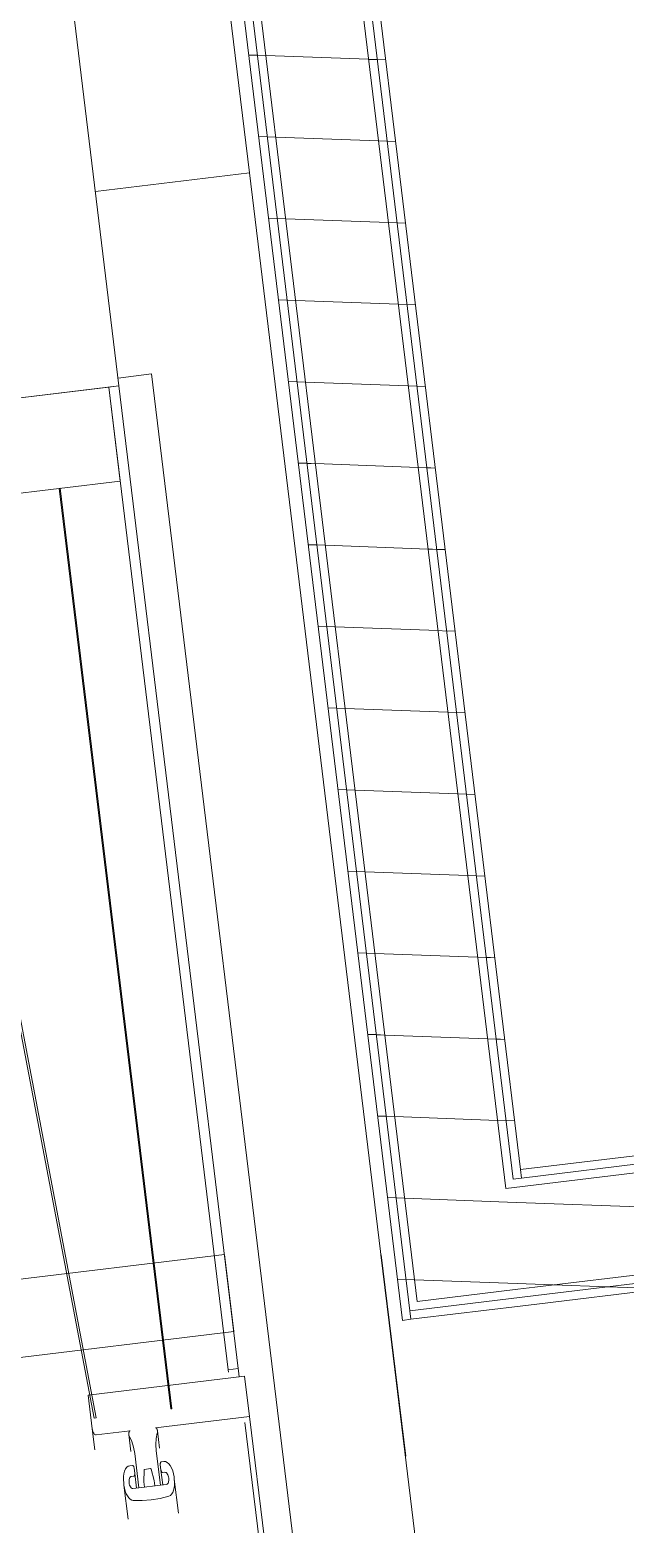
# Model space of a CAD drawing. Header units: metres. Extents: x 400403 to 400526, y 4543947 to 4544120.
# Drawn here: x 400462.644 to 400463.524, y 4544061.062 to 4544063.27 of the extents above; entities that cross this region are included whole.
import ezdxf

# ---------------------------------------------------------------- set-up
doc = ezdxf.new("R2010")
doc.units = ezdxf.units.M
doc.linetypes.add('Dash', pattern=[0.6, 0.3, -0.3])
doc.layers.add('A_AREA', color=4, linetype='Dash', lineweight=60, true_color=0x00ffff)
doc.layers.add('A_RC', color=7, linetype='Continuous', lineweight=15, true_color=0x007f00)
for name, color, linetype, lineweight in [('A_ELEVATION_2', 7, 'Continuous', 18), ('A_HATCH', 7, 'Continuous', 18), ('A_WALL', 7, 'Continuous', 15), ('G-PLANOTM', 7, 'Continuous', 13)]:
    doc.layers.add(name, color=color, linetype=linetype, lineweight=lineweight)
pattern_1 = [(45, (0, 0), (-0.08485281374238571, 0.08485281374238571), [])]

# ---------------------------------------------------------------- blocks, each defined once
blk = doc.blocks.new('D1010-30_Escalator - H_6120-V17-PERON KAT _1_10 _-3_21_ KOTU TUĞLA DUVAR PLANI - 1_2')
at = {"layer": 'G-PLANOTM'}
for p, q in [((0.5600000000001283, -3.55507547116006), (0.5099999999999357, -3.55507547116006)), ((0.5600000000001283, -8.565075471160068), (0.5600000000001283, -3.555075471160061))]:
    blk.add_line(p, q, dxfattribs=at)
blk = doc.blocks.new('M09-PRT-S24-ZZ-M3-ARC-01_rvt-1-PERON KAT _1_10 _-3_21_ KOTU TUĞLA DUVAR PLANI - 1_2')
at = {"layer": 'A_HATCH', "lineweight": 5, "true_color": 0x787878}
h = blk.add_hatch(dxfattribs=at)
h.set_pattern_fill('FP_3', color=8, style=0, pattern_type=2)
h.set_pattern_definition(pattern_1)
h.paths.add_polyline_path([(66.7723764228609, 27.5543825738544), (67.77453033947604, 28.93374259494311), (67.65317738032364, 29.02190981847293), (66.65102387370334, 27.64255036169923), (66.70021154309265, 27.60681342803442)], flags=0)
h.paths.add_polyline_path([(68.42108997869467, 29.82366429539404), (69.65544683244521, 31.52262736642715), (69.5340938732928, 31.61079458995696), (68.29973701954225, 29.91183151892385)], flags=0)
h.paths.add_polyline_path([(70.30200647166384, 32.41254906687809), (71.22776011861548, 33.68675210975513), (71.10640756945791, 33.77491989759995), (70.18065351251144, 32.50071629040792)], flags=0)
h = blk.add_hatch(dxfattribs=at)
h.set_pattern_fill('FP_3', color=8, style=0, pattern_type=2)
h.set_pattern_definition(pattern_1)
h.paths.add_polyline_path([(66.68420919933013, 27.43302961470069), (66.7723764228609, 27.5543825738544), (64.7902851440178, 28.99445618232246), (64.70211735617394, 28.87310363316621), (66.58655312521093, 27.50398090566634)], flags=0)
at = {"layer": 'A_WALL', "true_color": 0x787878}
h = blk.add_hatch(dxfattribs=at)
h.set_pattern_fill('FP_3', color=8, style=0, pattern_type=2)
h.set_pattern_definition(pattern_1)
h.paths.add_polyline_path([(66.69432191175991, 27.42568229904696), (67.78464308607208, 28.92639532631562), (67.77453033947604, 28.93374259494311), (66.68420919933013, 27.43302961470068)], flags=0)
h.paths.add_polyline_path([(68.43120272529069, 29.81631702676656), (69.66555957904121, 31.51528009779966), (69.65544683244521, 31.52262736642715), (68.42108997869467, 29.82366429539404)], flags=0)
h.paths.add_polyline_path([(70.31211921825988, 32.40520179825062), (71.24522009967284, 33.68951754069754), (71.23510738724305, 33.69686485635128), (70.30200647166384, 32.41254906687809)], flags=0)
h = blk.add_hatch(dxfattribs=at)
h.set_pattern_fill('FP_3', color=8, style=0, pattern_type=2)
h.set_pattern_definition(pattern_1)
h.paths.add_polyline_path([(66.69708735556215, 27.40822223679709), (67.7947558326681, 28.91904805768814), (67.78464308607208, 28.92639532631562), (66.68697464313236, 27.4155695524508)], flags=0)
h.paths.add_polyline_path([(68.44131547188674, 29.80896975813906), (69.67567232563727, 31.50793282917219), (69.66555957904121, 31.51528009779966), (68.43120272529069, 29.81631702676656)], flags=0)
h.paths.add_polyline_path([(70.3222319648559, 32.39785452962314), (71.26268008073019, 33.69228297163994), (71.25256736830039, 33.69963028729368), (70.31211921825988, 32.40520179825062)], flags=0)
h = blk.add_hatch(dxfattribs=at)
h.set_pattern_fill('FP_3', color=8, style=0, pattern_type=2)
h.set_pattern_definition(pattern_1)
h.paths.add_polyline_path([(66.65560569852867, 27.67012317054524), (67.6430646337276, 29.0292570871004), (67.63295188713157, 29.03660435572789), (66.64549298609889, 27.67747048619899)], flags=0)
h.paths.add_polyline_path([(68.28962427294623, 29.91917878755135), (69.52398112669677, 31.61814185858445), (69.51386838010075, 31.62548912721193), (68.2795115263502, 29.92652605617883)], flags=0)
h.paths.add_polyline_path([(70.1705407659154, 32.5080635590354), (71.00078036486978, 33.65080150750383), (70.99066765244, 33.65814882315757), (70.16042801931937, 32.51541082766288)], flags=0)
h = blk.add_hatch(dxfattribs=at)
h.set_pattern_fill('FP_3', color=8, style=0, pattern_type=2)
h.set_pattern_definition(pattern_1)
h.paths.add_polyline_path([(66.65837114233089, 27.65266310829536), (67.65317738032364, 29.02190981847293), (67.6430646337276, 29.0292570871004), (66.64825842990112, 27.6600104239491)], flags=0)
h.paths.add_polyline_path([(68.29973701954225, 29.91183151892385), (69.5340938732928, 31.61079458995696), (69.52398112669677, 31.61814185858445), (68.28962427294623, 29.91917878755135)], flags=0)
h.paths.add_polyline_path([(70.18065351251144, 32.50071629040792), (71.01824034592715, 33.65356693844625), (71.00812763349735, 33.66091425409999), (70.1705407659154, 32.5080635590354)], flags=0)
h = blk.add_hatch(dxfattribs=at)
h.set_pattern_fill('FP_3', color=8, style=0, pattern_type=2)
h.set_pattern_definition(pattern_1)
h.paths.add_polyline_path([(66.65102387370334, 27.64255036169923), (66.6583711423309, 27.65266310829536), (64.91898500882772, 28.91640110690828), (64.91163769317406, 28.90628839447859), (65.97132480982086, 28.13638063785529)], flags=0)
h = blk.add_hatch(dxfattribs=at)
h.set_pattern_fill('FP_3', color=8, style=0, pattern_type=2)
h.set_pattern_definition(pattern_1)
h.paths.add_polyline_path([(66.64825842990112, 27.66001042394911), (66.65560569852869, 27.67012317054525), (64.93644503691105, 28.91916650368431), (64.9290977212574, 28.90905379125462), (65.99259108002968, 28.13638063785529)], flags=0)
h = blk.add_hatch(dxfattribs=at)
h.set_pattern_fill('FP_3', color=8, style=0, pattern_type=2)
h.set_pattern_definition(pattern_1)
h.paths.add_polyline_path([(66.68697464313236, 27.41556955245082), (66.69432191175991, 27.42568229904696), (64.69200464374426, 28.88045094881989), (64.6846573280906, 28.87033823639019), (66.56528685500214, 27.50398090566634)], flags=0)
h = blk.add_hatch(dxfattribs=at)
h.set_pattern_fill('FP_3', color=8, style=0, pattern_type=2)
h.set_pattern_definition(pattern_1)
h.paths.add_polyline_path([(66.68974008693459, 27.39810949020094), (66.69708735556215, 27.40822223679709), (64.67454461566092, 28.87768555204384), (64.66719730000726, 28.86757283961416), (66.54402058479333, 27.50398090566634)], flags=0)
at = {"layer": 'A_AREA', "lineweight": 25}
blk.add_line((66.59708275769208, 27.44070762087696), (69.01097577411595, 25.68691168638982), dxfattribs=at)
at = {"layer": 'A_ELEVATION_2', "color": 8, "lineweight": 5, "true_color": 0x808080}
for p, q in [((67.63295188713151, 29.03660435572787), (66.64549298609883, 27.67747048619897)), ((66.64549298609883, 27.67747048619897), (64.94655774934068, 28.91181918803063)), ((66.80729638497556, 27.5599134357392), (67.79475583266805, 28.91904805768812)), ((64.66719730000722, 28.86757283961413), (66.68974008693453, 27.39810949020092)), ((66.79994911634799, 27.54980068914305), (66.80729638497556, 27.5599134357392)), ((66.70443462418966, 27.4183349833932), (66.79260184772043, 27.53968794254692)), ((66.79260184772043, 27.53968794254692), (66.79994911634799, 27.54980068914305)), ((66.68974008693453, 27.39810949020092), (66.6970873555621, 27.40822223679706)), ((66.6970873555621, 27.40822223679706), (66.70443462418966, 27.4183349833932))]:
    blk.add_line(p, q, dxfattribs=at)
at = {"layer": 'A_ELEVATION_2', "color": 8, "lineweight": 13, "true_color": 0x808080}
for p, q in [((67.64306463372755, 29.02925708710039), (66.65560569852862, 27.67012317054523)), ((67.65317738032358, 29.0219098184729), (66.66571841095842, 27.6627758548915)), ((67.77453033947599, 28.93374259494309), (66.78707096011597, 27.57460806704668)), ((67.78464308607201, 28.92639532631561), (66.79718367254577, 27.56726075139294)), ((64.911637693174, 28.90628839447857), (66.6510238737033, 27.64255036169921)), ((64.92909772125736, 28.9090537912546), (66.64825842990106, 27.66001042394909)), ((64.68465732809055, 28.87033823639017), (66.6869746431323, 27.41556955245079)), ((64.70211735617389, 28.8731036331662), (66.68420919933007, 27.43302961470068)), ((66.64549298609883, 27.67747048619897), (66.65560569852862, 27.67012317054523)), ((66.65560569852863, 27.67012317054524), (66.64825842990105, 27.66001042394909)), ((66.65837114233085, 27.65266310829535), (66.6510238737033, 27.64255036169921)), ((66.66571841095842, 27.6627758548915), (66.65837114233085, 27.65266310829535)), ((66.79718367254577, 27.56726075139293), (66.69432191175987, 27.42568229904693)), ((66.78707096011597, 27.57460806704667), (66.77237642286084, 27.55438257385439)), ((66.77237642286084, 27.55438257385439), (66.68420919933008, 27.43302961470068)), ((66.69432191175987, 27.42568229904693), (66.6869746431323, 27.41556955245079)), ((66.6869746431323, 27.41556955245079), (66.6970873555621, 27.40822223679706)), ((66.6970873555621, 27.40822223679706), (66.6869746431323, 27.41556955245079))]:
    blk.add_line(p, q, dxfattribs=at)
at = {"layer": 'A_WALL', "lineweight": 18}
for p, q in [((65.39314718216627, 28.03169106164741), (63.87866748621897, 29.13202496855378)), ((65.21093375395562, 27.7808957933912), (65.39314718216627, 28.03169106164741)), ((65.38433040338188, 28.01955580673178), (65.2109337539556, 27.78089579339118)), ((65.39314718216616, 28.03169106164748), (65.38433040338178, 28.01955580673186)), ((65.4975150312002, 27.93732236110532), (65.38433040338188, 28.01955580673178)), ((65.38433040338178, 28.01955580673186), (66.56769294887012, 27.15979259138589)), ((66.5765097276545, 27.17192784630152), (65.39314718216616, 28.03169106164748)), ((65.32411838177391, 27.69866234776472), (65.4975150312002, 27.93732236110532)), ((65.44488810332471, 27.86488760904757), (65.44394630522551, 27.86359133517109)), ((66.5533191370125, 27.05956532371244), (65.44488810332471, 27.86488760904757)), ((65.44394630522551, 27.86359133517109), (66.55237733891329, 27.05826904983597)), ((65.32257233058414, 27.69653439085898), (66.4852252716457, 26.9658421585266)), ((66.48716558843532, 26.96851277547581), (65.32451264737375, 27.69920500780818)), ((66.4391098087192, 27.27175473075253), (65.48689770000537, 25.96114719986512)), ((66.53183515674029, 27.20438582199111), (66.4391098087192, 27.27175473075253)), ((65.57962304802645, 25.8937782911037), (66.53183515674029, 27.20438582199111)), ((66.59109605629841, 27.17110676367323), (66.45414209251426, 26.98260580398385)), ((66.56769294887012, 27.15979259138589), (66.5765097276545, 27.17192784630152)), ((66.6396372554383, 27.13583951813773), (66.59109605629841, 27.17110676367323)), ((66.55728552405108, 27.02249204670435), (66.6396372554383, 27.13583951813773)), ((66.55237733891329, 27.05826904983597), (66.5533191370125, 27.05956532371244)), ((66.45414209251426, 26.98260580398385), (66.49459310499772, 26.95321642311377)), ((66.50562223562072, 26.95138363055672), (66.53519024789047, 26.99208054530159)), ((66.62440879921118, 26.97026889072081), (66.58314903446653, 27.00024586450329)), ((66.60240965861908, 26.99782555725984), (66.60010468705727, 26.99465308515634)), ((66.60209509934722, 26.99081892364872), (66.60876293456347, 26.98597445779436)), ((66.61305258829262, 26.98526161736499), (66.61512196572541, 26.98810988040234)), ((66.63196532097285, 26.99132331621951), (66.62912645022868, 26.99338587654666)), ((66.4852252716457, 26.9658421585266), (66.48716558843532, 26.96851277547581)), ((66.56433990639316, 26.9743573206833), (66.60559967113782, 26.9443803469008)), ((66.57486917461388, 26.95991933299407), (66.57256420305208, 26.95674686089058)), ((66.58579856200035, 26.95436671058351), (66.5791307267841, 26.95921117643784)), ((66.59660042807015, 26.97622757441571), (66.59130996568885, 26.96894590300798)), ((66.59170356046353, 26.96786173288398), (66.60391691725337, 26.95577929715423)), ((66.61301836458387, 26.96830636471004), (66.5977531507202, 26.97618828150947)), ((66.60559967113782, 26.9443803469008), (66.62440879921118, 26.97026889072081)), ((66.61954026425863, 26.96356792723293), (66.61301836458387, 26.96830636471004)), ((66.6296842760714, 26.97752974262995), (66.61954036747483, 26.96356785224198)), ((66.58573270755804, 26.94765902745247), (66.58780208440393, 26.95050728968205)), ((66.61043892014433, 26.95104078468617), (66.60029501250227, 26.9370788936047)), ((66.60391691725337, 26.95577929715423), (66.61043881692814, 26.95104085967712)), ((66.58504255630675, 26.93270960196854), (66.58788142705092, 26.93064704164139))]:
    blk.add_line(p, q, dxfattribs=at)
at = {"layer": 'A_WALL'}
for p, q in [((66.57056902842314, 27.15770299727669), (66.56769294887012, 27.15979259138589)), ((66.5765097276545, 27.17192784630152), (66.57938580720752, 27.16983825219232)), ((66.57938580720753, 27.16983825219233), (66.58644705168673, 27.16470795777755)), ((66.78758333499614, 27.02835039948728), (66.6396372554383, 27.13583951813773)), ((66.64162908693325, 27.12461586238906), (69.40462637209936, 25.1171808299525)), ((66.5834250054762, 27.0065907717328), (66.56280007230598, 27.02157566281824)), ((66.53776588758903, 26.98711906358008), (66.55839082075926, 26.97213417249464)), ((66.60876294232462, 26.98597445215561), (66.62647183074341, 26.97310819159565)), ((66.67277415248935, 26.96167396460461), (66.6319653209729, 26.99132331621953)), ((66.49459313974282, 26.95321639787002), (66.52012135813787, 26.9346690615418)), ((66.60350745818029, 26.9415004443848), (66.58579856976151, 26.95436670494475)), ((66.58788142705097, 26.9306470416414), (66.62869025856743, 26.90099769002648))]:
    blk.add_line(p, q, dxfattribs=at)
at = {"layer": 'A_WALL', "lineweight": 18, "flags": 128}
for points in [[(66.56280006076194, 27.02157567120541), (66.56198266941925, 27.02211016254336), (66.56114021985078, 27.02254638853862), (66.56030508680527, 27.02286758533073), (66.55950936386262, 27.02306140955124), (66.55878363009995, 27.02312041267065), (66.55815577495909, 27.02304232724029), (66.55764992647478, 27.02283015402873), (66.55728552405108, 27.02249204670435)], [(66.56506106494471, 27.01920569055205), (66.56446345618629, 27.02003644877672), (66.56369590991874, 27.0208409894399), (66.56280007234363, 27.0215756627634)], [(66.58314903446652, 27.00024586450328), (66.57598226282455, 27.00612331718433), (66.5698419147668, 27.01255963558445), (66.56506106494471, 27.01920569055205)], [(66.53519026559559, 26.99208053243807), (66.53498131296325, 26.99162948422931), (66.53493584002604, 26.99108282860391), (66.5350555942772, 26.99046157315593), (66.53533597364445, 26.98978959229846), (66.53576620334448, 26.98909270978674), (66.53632974995026, 26.98839770632914), (66.53700495675918, 26.98773129042332), (66.53776587604499, 26.98711907196727)], [(66.53776588765275, 26.98711906356115), (66.53874143253933, 26.98649409794008), (66.5397437810203, 26.98601273479835), (66.54071855030568, 26.98570109350409)], [(66.54071855030568, 26.98570109350409), (66.54851668803285, 26.98320797905792), (66.55653546248946, 26.97935709279211), (66.56433990639316, 26.9743573206833)], [(66.60010471039685, 26.99465306819915), (66.59994323474896, 26.99430450481009), (66.599908093591, 26.9938820575107), (66.60000063736837, 26.99340196059889), (66.60021730970081, 26.99288266379913), (66.60054978405101, 26.99234412325496), (66.6009852837066, 26.991807034631), (66.6015070727785, 26.99129203779576), (66.60209509934722, 26.99081892364872)], [(66.62912645022868, 26.99338587654666), (66.62516636170794, 26.99597538170936), (66.6210848691419, 26.99808881199807), (66.617038821996, 26.99964494947457), (66.61318370758806, 27.00058399265025), (66.60966767579812, 27.00086985462363), (66.60662584575176, 27.00049154987972), (66.6041751132681, 26.99946361645722), (66.60240965861908, 26.99782555725984)], [(66.60876294235418, 26.9859744521451), (66.60939876668513, 26.9855586855857), (66.61005409176647, 26.98521935200025), (66.61070372595404, 26.98496949747784), (66.61132270409291, 26.9848187238174), (66.61188723912659, 26.98477282518414), (66.61237563622304, 26.98483356544224), (66.61276912649753, 26.98499861037043), (66.61305258829262, 26.98526161736499)], [(66.61512197017265, 26.98810987717122), (66.61577789592643, 26.98871847123474), (66.61668842543159, 26.98910038306388), (66.61781856755186, 26.98924093600207), (66.6191248915618, 26.98913472867901), (66.62055719616505, 26.98878584258232), (66.62206043870209, 26.98820768520832), (66.62357685040848, 26.98742247481939), (66.62504815643601, 26.98646038660874)], [(66.6250481567633, 26.98646038637049), (66.62641781539543, 26.98535839301961), (66.6276331919736, 26.98415884309941), (66.62864757992759, 26.98290783488143), (66.62942199689505, 26.98165344391261), (66.62992668246453, 26.98044387573712), (66.63014224185154, 26.97932561338421), (66.63006039122926, 26.97834163105137), (66.6296842760714, 26.97752974262995)], [(66.6448765695927, 26.96842325259756), (66.64551243225512, 26.97066040737951), (66.64544322286778, 26.97327249691444), (66.644671310185, 26.97617012005887), (66.64322311362143, 26.97925410302151), (66.64114819902346, 26.98241889367651), (66.6385175822331, 26.98555617418118), (66.635421298506, 26.98855856825275), (66.63196532097285, 26.99132331621951)], [(66.57913072678407, 26.95921117643782), (66.57849905828871, 26.95962422262605), (66.57784802550199, 26.95996133074887), (66.57720264707172, 26.96020954602188), (66.57658772435349, 26.96035932973884), (66.57602688831525, 26.96040492583625), (66.57554169141888, 26.96034458209407), (66.57515077937701, 26.96018061747205), (66.57486917461388, 26.95991933299407)], [(66.59130997775054, 26.96894589424467), (66.59125618120913, 26.96883389562857), (66.59124025836238, 26.96869937150419), (66.59126273525092, 26.96854676612409), (66.59132286930927, 26.96838112108843), (66.59141867389792, 26.96820790878648), (66.59154698393557, 26.96803285160605), (66.59170356046353, 26.96786173288398)], [(66.59775314983006, 26.97618827966552), (66.59754202155267, 26.97628431406968), (66.59733588241994, 26.97635224841267), (66.59714154261175, 26.97638983836033), (66.59696542249588, 26.97639584206061), (66.59681334051959, 26.9763700611704), (66.5966903209866, 26.97631334740813), (66.59660042807015, 26.97622757441571)], [(66.63116998465158, 26.94554861272473), (66.63850733462714, 26.95665038716422), (66.6448765695927, 26.96842325259756)], [(66.49459313987538, 26.9532163978231), (66.49622789224782, 26.95214742966201), (66.49791279842199, 26.9512749674762), (66.49958307317131, 26.95063256496991), (66.50117452842726, 26.95024490944448), (66.50262600512663, 26.9501268983648), (66.50388172353274, 26.95028306685496), (66.50489342683086, 26.95070741341505), (66.50562223562072, 26.95138363055672)], [(66.57256422639166, 26.95674684393337), (66.57155189500726, 26.95456160865542), (66.5713315902136, 26.9519131746605), (66.57191177820008, 26.94890331977853), (66.57327016266848, 26.94564771104102), (66.57535454166711, 26.94227145966202), (66.57808481368252, 26.9389043130845), (66.58135605589564, 26.935675668859), (66.58504255630675, 26.93270960196854)], [(66.59036882655076, 26.93872838394061), (66.58899916772233, 26.93983037751838), (66.58778379127753, 26.94102992739878), (66.58676940344893, 26.94228093555522), (66.5859949865897, 26.9435353264485), (66.5854903011038, 26.94474489454277), (66.58527474177032, 26.94586315681711), (66.5853565924131, 26.94684713908184), (66.58573270755802, 26.94765902745247)], [(66.58780208943806, 26.95050728725871), (66.58796462944214, 26.950858149077), (66.58800000131463, 26.95128338225431), (66.58790684573009, 26.95176664526741), (66.5876887426165, 26.95228936653217), (66.58735407358022, 26.95283145810121), (66.58691569980445, 26.95337208763496), (66.58639046779984, 26.9538904789792), (66.58579856978056, 26.9543667049198)], [(66.60029501345677, 26.93707889291121), (66.5996390876587, 26.93647029881969), (66.59872855808243, 26.936088386989), (66.59759841587088, 26.93594783407745), (66.59629209175789, 26.9360540414549), (66.59485978704933, 26.93640292763117), (66.59335654441502, 26.93698108510542), (66.59184013262957, 26.93776629560889), (66.59036882687847, 26.93872838370297)], [(66.61365047702428, 26.92544422333943), (66.6228789355646, 26.93513974124862), (66.63116998465158, 26.94554861272473)], [(66.58788142705092, 26.93064704164138), (66.59157881441054, 26.9282145657952), (66.59539106514788, 26.92619761577217), (66.5991877015092, 26.92466522352388), (66.60283878015699, 26.92366983657077), (66.6062193395991, 26.92324552293792), (66.60921367710952, 26.92340680514588), (66.61171930875972, 26.92414816316419), (66.61365047702427, 26.92544422333943)]]:
    blk.add_lwpolyline(points, dxfattribs=at)
at = {"lineweight": 15, "rotation": 53.99999999999949}
blk.add_blockref('D1010-30_Escalator - H_6120-V17-PERON KAT _1_10 _-3_21_ KOTU TUĞLA DUVAR PLANI - 1_2', (62.2079249589324, 29.71549579944977), dxfattribs=at)
blk = doc.blocks.new('A4020_SUB_STR_FND_500_8 - A4020_SUB_STR_FND_500_8-820028-PERON KAT _1_10 _-3_21_ KOTU TUĞLA DUVAR PLANI - 1_2')
at = {"layer": 'A_RC', "color": 7}
for p, q in [((63.47242669641588, 29.71091055461905), (65.29406279657064, 28.38741445730676)), ((65.29406279657064, 28.38741445730676), (65.15913908289077, 28.20170789715497))]:
    blk.add_line(p, q, dxfattribs=at)
blk = doc.blocks.new('M09-PRT-S24-ZZ-M3-STR-01_rvt-1-PERON KAT _1_10 _-3_21_ KOTU TUĞLA DUVAR PLANI - 1_2')
at = {"layer": 'A_RC'}
blk.add_line((65.29406279726611, 28.3874144573145), (69.01097577411596, 25.68691910673801), dxfattribs=at)
at = {"lineweight": 15}
blk.add_blockref('A4020_SUB_STR_FND_500_8 - A4020_SUB_STR_FND_500_8-820028-PERON KAT _1_10 _-3_21_ KOTU TUĞLA DUVAR PLANI - 1_2', (6.958417543501127e-10, 0), dxfattribs=at)
blk = doc.blocks.new('D1010-30_Escalator - H_6120-V15-PERON KAT _1_10 _-3_21_ KOTU TUĞLA DUVAR PLANI - 2_2')
at = {"layer": 'G-PLANOTM'}
for p, q in [((0.5600000000001283, -3.55507547116006), (0.5099999999999357, -3.55507547116006)), ((0.5600000000001283, -8.565075471160068), (0.5600000000001283, -3.555075471160061))]:
    blk.add_line(p, q, dxfattribs=at)
blk = doc.blocks.new('M09-PRT-S24-ZZ-M3-ARC-01_rvt-1-PERON KAT _1_10 _-3_21_ KOTU TUĞLA DUVAR PLANI - 2_2')
at = {"layer": 'A_HATCH', "lineweight": 5, "true_color": 0x787878}
h = blk.add_hatch(dxfattribs=at)
h.set_pattern_fill('FP_3', color=8, style=0, pattern_type=2)
h.set_pattern_definition(pattern_1)
h.paths.add_polyline_path([(66.7723764228609, 27.5543825738544), (67.77453033947606, 28.93374259494312), (67.65317738032364, 29.02190981847292), (66.65102387370335, 27.64255036169923)], flags=0)
h.paths.add_polyline_path([(68.42108997869468, 29.82366429539404), (69.28929119550102, 31.01865243929923), (69.10388162529233, 31.01865243929923), (68.29973701954226, 29.91183151892385)], flags=0)
h = blk.add_hatch(dxfattribs=at)
h.set_pattern_fill('FP_3', color=8, style=0, pattern_type=2)
h.set_pattern_definition(pattern_1)
h.paths.add_polyline_path([(66.68420919933013, 27.4330296147007), (66.7723764228609, 27.5543825738544), (64.79028514401782, 28.99445618232247), (64.70211735617394, 28.87310363316622), (66.41195583093926, 27.63083326522938)], flags=0)
at = {"layer": 'A_WALL', "true_color": 0x787878}
h = blk.add_hatch(dxfattribs=at)
h.set_pattern_fill('FP_3', color=8, style=0, pattern_type=2)
h.set_pattern_definition(pattern_1)
h.paths.add_polyline_path([(66.65560569852869, 27.67012317054525), (67.6430646337276, 29.02925708710041), (67.63295188713158, 29.0366043557279), (66.64549298609889, 27.67747048619899)], flags=0)
h.paths.add_polyline_path([(68.28962427294623, 29.91917878755135), (69.08843082777493, 31.01865243929923), (69.07298003025754, 31.01865243929923), (68.2795115263502, 29.92652605617883)], flags=0)
h = blk.add_hatch(dxfattribs=at)
h.set_pattern_fill('FP_3', color=8, style=0, pattern_type=2)
h.set_pattern_definition(pattern_1)
h.paths.add_polyline_path([(66.6583711423309, 27.65266310829537), (67.65317738032364, 29.02190981847292), (67.6430646337276, 29.02925708710041), (66.64825842990112, 27.66001042394911)], flags=0)
h.paths.add_polyline_path([(68.29973701954226, 29.91183151892385), (69.10388162529233, 31.01865243929923), (69.08843082777493, 31.01865243929923), (68.28962427294623, 29.91917878755135)], flags=0)
h = blk.add_hatch(dxfattribs=at)
h.set_pattern_fill('FP_3', color=8, style=0, pattern_type=2)
h.set_pattern_definition(pattern_1)
h.paths.add_polyline_path([(66.69432191175993, 27.42568229904696), (67.78464308607208, 28.92639532631564), (67.77453033947606, 28.93374259494312), (66.68420919933014, 27.43302961470069)], flags=0)
h.paths.add_polyline_path([(68.4312027252907, 29.81631702676656), (69.30474199301841, 31.01865243929923), (69.28929119550102, 31.01865243929923), (68.42108997869468, 29.82366429539404)], flags=0)
h = blk.add_hatch(dxfattribs=at)
h.set_pattern_fill('FP_3', color=8, style=0, pattern_type=2)
h.set_pattern_definition(pattern_1)
h.paths.add_polyline_path([(66.69708735556216, 27.40822223679708), (67.79475583266812, 28.91904805768815), (67.78464308607208, 28.92639532631564), (66.68697464313237, 27.41556955245081)], flags=0)
h.paths.add_polyline_path([(68.44131547188674, 29.80896975813907), (69.32019279053581, 31.01865243929923), (69.30474199301841, 31.01865243929923), (68.4312027252907, 29.81631702676656)], flags=0)
h = blk.add_hatch(dxfattribs=at)
h.set_pattern_fill('FP_3', color=8, style=0, pattern_type=2)
h.set_pattern_definition(pattern_1)
h.paths.add_polyline_path([(66.65102387370335, 27.64255036169923), (66.65837114233092, 27.65266310829537), (64.91898500882772, 28.91640110690829), (64.91163769317407, 28.90628839447859), (66.41195583093926, 27.81624346185436)], flags=0)
h = blk.add_hatch(dxfattribs=at)
h.set_pattern_fill('FP_3', color=8, style=0, pattern_type=2)
h.set_pattern_definition(pattern_1)
h.paths.add_polyline_path([(66.64825842990112, 27.66001042394911), (66.65560569852869, 27.67012317054526), (64.93644503691107, 28.91916650368431), (64.92909772125742, 28.90905379125462), (66.41195583093926, 27.83169431157311)], flags=0)
h = blk.add_hatch(dxfattribs=at)
h.set_pattern_fill('FP_3', color=8, style=0, pattern_type=2)
h.set_pattern_definition(pattern_1)
h.paths.add_polyline_path([(66.68697464313237, 27.41556955245082), (66.69432191175993, 27.42568229904696), (64.69200464374426, 28.88045094881989), (64.68465732809061, 28.87033823639019), (66.41195583093926, 27.61538241551063)], flags=0)
h = blk.add_hatch(dxfattribs=at)
h.set_pattern_fill('FP_3', color=8, style=0, pattern_type=2)
h.set_pattern_definition(pattern_1)
h.paths.add_polyline_path([(66.68974008693459, 27.39810949020094), (66.69708735556216, 27.40822223679708), (64.67454461566093, 28.87768555204384), (64.66719730000726, 28.86757283961416), (66.41195583093926, 27.59993156579189)], flags=0)
at = {"layer": 'A_AREA', "lineweight": 25}
blk.add_line((66.59708275769208, 27.44070762087696), (69.01097577411596, 25.68691168638982), dxfattribs=at)
at = {"layer": 'A_ELEVATION_2', "color": 8, "lineweight": 5, "true_color": 0x808080}
for p, q in [((67.63295188713151, 29.03660435572787), (66.64549298609883, 27.67747048619897)), ((66.64549298609883, 27.67747048619897), (64.94655774934068, 28.91181918803063)), ((66.80729638497556, 27.5599134357392), (67.79475583266805, 28.91904805768812)), ((64.66719730000722, 28.86757283961413), (66.68974008693453, 27.39810949020092)), ((66.79994911634799, 27.54980068914305), (66.80729638497556, 27.5599134357392)), ((66.70443462418966, 27.4183349833932), (66.79260184772043, 27.53968794254692)), ((66.79260184772043, 27.53968794254692), (66.79994911634799, 27.54980068914305)), ((66.68974008693453, 27.39810949020092), (66.6970873555621, 27.40822223679706)), ((66.6970873555621, 27.40822223679706), (66.70443462418966, 27.4183349833932))]:
    blk.add_line(p, q, dxfattribs=at)
at = {"layer": 'A_ELEVATION_2', "color": 8, "lineweight": 13, "true_color": 0x808080}
for p, q in [((67.64306463372755, 29.02925708710039), (66.65560569852862, 27.67012317054523)), ((67.65317738032358, 29.0219098184729), (66.66571841095842, 27.6627758548915)), ((67.77453033947599, 28.93374259494309), (66.78707096011597, 27.57460806704668)), ((67.78464308607201, 28.92639532631561), (66.79718367254577, 27.56726075139294)), ((64.911637693174, 28.90628839447857), (66.6510238737033, 27.64255036169921)), ((64.92909772125736, 28.9090537912546), (66.64825842990106, 27.66001042394909)), ((64.68465732809055, 28.87033823639017), (66.6869746431323, 27.41556955245079)), ((64.70211735617389, 28.8731036331662), (66.68420919933007, 27.43302961470068)), ((66.64549298609883, 27.67747048619897), (66.65560569852862, 27.67012317054523)), ((66.65560569852863, 27.67012317054524), (66.64825842990105, 27.66001042394909)), ((66.65837114233085, 27.65266310829535), (66.6510238737033, 27.64255036169921)), ((66.66571841095842, 27.6627758548915), (66.65837114233085, 27.65266310829535)), ((66.79718367254577, 27.56726075139293), (66.69432191175987, 27.42568229904693)), ((66.78707096011597, 27.57460806704667), (66.77237642286084, 27.55438257385439)), ((66.77237642286084, 27.55438257385439), (66.68420919933008, 27.43302961470068)), ((66.69432191175987, 27.42568229904693), (66.6869746431323, 27.41556955245079)), ((66.6869746431323, 27.41556955245079), (66.6970873555621, 27.40822223679706)), ((66.6970873555621, 27.40822223679706), (66.6869746431323, 27.41556955245079))]:
    blk.add_line(p, q, dxfattribs=at)
at = {"layer": 'A_WALL', "lineweight": 18}
for p, q in [((65.39314718216627, 28.03169106164741), (63.87866748621897, 29.13202496855378)), ((65.21093375395562, 27.7808957933912), (65.39314718216627, 28.03169106164741)), ((65.38433040338188, 28.01955580673178), (65.2109337539556, 27.78089579339118)), ((65.39314718216616, 28.03169106164748), (65.38433040338178, 28.01955580673186)), ((65.4975150312002, 27.93732236110532), (65.38433040338188, 28.01955580673178)), ((65.38433040338178, 28.01955580673186), (66.56769294887012, 27.15979259138589)), ((66.5765097276545, 27.17192784630152), (65.39314718216616, 28.03169106164748)), ((65.32411838177391, 27.69866234776472), (65.4975150312002, 27.93732236110532)), ((65.44488810332471, 27.86488760904757), (65.44394630522551, 27.86359133517109)), ((66.5533191370125, 27.05956532371244), (65.44488810332471, 27.86488760904757)), ((65.44394630522551, 27.86359133517109), (66.55237733891329, 27.05826904983597)), ((65.32257233058414, 27.69653439085898), (66.4852252716457, 26.9658421585266)), ((66.48716558843532, 26.96851277547581), (65.32451264737375, 27.69920500780818)), ((66.4391098087192, 27.27175473075253), (65.48689770000537, 25.96114719986512)), ((66.53183515674029, 27.20438582199111), (66.4391098087192, 27.27175473075253)), ((65.57962304802645, 25.8937782911037), (66.53183515674029, 27.20438582199111)), ((66.59109605629841, 27.17110676367323), (66.45414209251426, 26.98260580398385)), ((66.56769294887012, 27.15979259138589), (66.5765097276545, 27.17192784630152)), ((66.6396372554383, 27.13583951813773), (66.59109605629841, 27.17110676367323)), ((66.55728552405108, 27.02249204670435), (66.6396372554383, 27.13583951813773)), ((66.55237733891329, 27.05826904983597), (66.5533191370125, 27.05956532371244)), ((66.45414209251426, 26.98260580398385), (66.49459310499772, 26.95321642311377)), ((66.50562223562072, 26.95138363055672), (66.53519024789047, 26.99208054530159)), ((66.62440879921118, 26.97026889072081), (66.58314903446653, 27.00024586450329)), ((66.60240965861908, 26.99782555725984), (66.60010468705727, 26.99465308515634)), ((66.60209509934722, 26.99081892364872), (66.60876293456347, 26.98597445779436)), ((66.61305258829262, 26.98526161736499), (66.61512196572541, 26.98810988040234)), ((66.63196532097285, 26.99132331621951), (66.62912645022868, 26.99338587654666)), ((66.4852252716457, 26.9658421585266), (66.48716558843532, 26.96851277547581)), ((66.56433990639316, 26.9743573206833), (66.60559967113782, 26.9443803469008)), ((66.57486917461388, 26.95991933299407), (66.57256420305208, 26.95674686089058)), ((66.58579856200035, 26.95436671058351), (66.5791307267841, 26.95921117643784)), ((66.59660042807015, 26.97622757441571), (66.59130996568885, 26.96894590300798)), ((66.59170356046353, 26.96786173288398), (66.60391691725337, 26.95577929715423)), ((66.61301836458387, 26.96830636471004), (66.5977531507202, 26.97618828150947)), ((66.60559967113782, 26.9443803469008), (66.62440879921118, 26.97026889072081)), ((66.61954026425863, 26.96356792723294), (66.61301836458387, 26.96830636471004)), ((66.6296842760714, 26.97752974262995), (66.61954036747483, 26.96356785224198)), ((66.58573270755804, 26.94765902745247), (66.58780208440393, 26.95050728968205)), ((66.61043892014433, 26.95104078468617), (66.60029501250227, 26.9370788936047)), ((66.60391691725337, 26.95577929715423), (66.61043881692814, 26.95104085967712)), ((66.58504255630675, 26.93270960196854), (66.58788142705092, 26.93064704164139))]:
    blk.add_line(p, q, dxfattribs=at)
at = {"layer": 'A_WALL'}
for p, q in [((66.57056902842314, 27.15770299727669), (66.56769294887012, 27.15979259138589)), ((66.5765097276545, 27.17192784630152), (66.57938580720752, 27.16983825219232)), ((66.57938580720754, 27.16983825219233), (66.58644705168673, 27.16470795777754)), ((66.78758333499614, 27.02835039948728), (66.6396372554383, 27.13583951813773)), ((66.64162908693325, 27.12461586238906), (69.40462637209936, 25.1171808299525)), ((66.58342500547622, 27.0065907717328), (66.56280007230599, 27.02157566281824)), ((66.53776588758905, 26.98711906358009), (66.55839082075927, 26.97213417249465)), ((66.60876294232463, 26.98597445215561), (66.62647183074344, 26.97310819159564)), ((66.67277415248937, 26.96167396460462), (66.63196532097291, 26.99132331621954)), ((66.49459313974283, 26.95321639787002), (66.5201213581379, 26.9346690615418)), ((66.60350745818032, 26.9415004443848), (66.58579856976152, 26.95436670494476)), ((66.58788142705099, 26.9306470416414), (66.62869025856743, 26.90099769002649))]:
    blk.add_line(p, q, dxfattribs=at)
at = {"layer": 'A_WALL', "lineweight": 18, "flags": 128}
for points in [[(66.56280006076194, 27.02157567120541), (66.56198266941925, 27.02211016254336), (66.56114021985078, 27.02254638853862), (66.56030508680527, 27.02286758533073), (66.55950936386262, 27.02306140955124), (66.55878363009995, 27.02312041267065), (66.55815577495909, 27.02304232724029), (66.55764992647478, 27.02283015402873), (66.55728552405108, 27.02249204670435)], [(66.56506106494471, 27.01920569055205), (66.56446345618629, 27.02003644877672), (66.56369590991874, 27.0208409894399), (66.56280007234363, 27.0215756627634)], [(66.58314903446652, 27.00024586450328), (66.57598226282455, 27.00612331718433), (66.5698419147668, 27.01255963558445), (66.56506106494471, 27.01920569055205)], [(66.53519026559559, 26.99208053243807), (66.53498131296325, 26.99162948422931), (66.53493584002604, 26.99108282860391), (66.5350555942772, 26.99046157315593), (66.53533597364445, 26.98978959229846), (66.53576620334448, 26.98909270978674), (66.53632974995026, 26.98839770632914), (66.53700495675918, 26.98773129042332), (66.53776587604499, 26.98711907196727)], [(66.53776588765275, 26.98711906356115), (66.53874143253933, 26.98649409794008), (66.5397437810203, 26.98601273479835), (66.54071855030568, 26.98570109350409)], [(66.54071855030568, 26.98570109350409), (66.54851668803285, 26.98320797905792), (66.55653546248946, 26.97935709279211), (66.56433990639316, 26.9743573206833)], [(66.60010471039685, 26.99465306819915), (66.59994323474896, 26.99430450481009), (66.599908093591, 26.9938820575107), (66.60000063736837, 26.99340196059889), (66.60021730970081, 26.99288266379913), (66.60054978405101, 26.99234412325496), (66.6009852837066, 26.991807034631), (66.6015070727785, 26.99129203779576), (66.60209509934722, 26.99081892364872)], [(66.62912645022868, 26.99338587654666), (66.62516636170794, 26.99597538170936), (66.6210848691419, 26.99808881199807), (66.617038821996, 26.99964494947457), (66.61318370758806, 27.00058399265025), (66.60966767579812, 27.00086985462363), (66.60662584575176, 27.00049154987972), (66.6041751132681, 26.99946361645722), (66.60240965861908, 26.99782555725984)], [(66.60876294235418, 26.9859744521451), (66.60939876668513, 26.9855586855857), (66.61005409176647, 26.98521935200025), (66.61070372595404, 26.98496949747784), (66.61132270409291, 26.9848187238174), (66.61188723912659, 26.98477282518414), (66.61237563622304, 26.98483356544224), (66.61276912649753, 26.98499861037043), (66.61305258829262, 26.98526161736499)], [(66.61512197017265, 26.98810987717122), (66.61577789592643, 26.98871847123474), (66.61668842543159, 26.98910038306388), (66.61781856755186, 26.98924093600207), (66.6191248915618, 26.98913472867901), (66.62055719616505, 26.98878584258232), (66.62206043870209, 26.98820768520832), (66.62357685040848, 26.98742247481939), (66.62504815643601, 26.98646038660874)], [(66.6250481567633, 26.98646038637049), (66.62641781539543, 26.98535839301961), (66.6276331919736, 26.98415884309941), (66.62864757992759, 26.98290783488143), (66.62942199689505, 26.98165344391261), (66.62992668246453, 26.98044387573712), (66.63014224185154, 26.97932561338421), (66.63006039122926, 26.97834163105137), (66.6296842760714, 26.97752974262995)], [(66.6448765695927, 26.96842325259756), (66.64551243225512, 26.97066040737951), (66.64544322286778, 26.97327249691444), (66.644671310185, 26.97617012005887), (66.64322311362143, 26.97925410302151), (66.64114819902346, 26.98241889367651), (66.6385175822331, 26.98555617418118), (66.635421298506, 26.98855856825275), (66.63196532097285, 26.99132331621951)], [(66.57913072678407, 26.95921117643782), (66.57849905828871, 26.95962422262605), (66.57784802550199, 26.95996133074887), (66.57720264707172, 26.96020954602188), (66.57658772435349, 26.96035932973884), (66.57602688831525, 26.96040492583625), (66.57554169141888, 26.96034458209407), (66.57515077937701, 26.96018061747205), (66.57486917461388, 26.95991933299407)], [(66.59130997775054, 26.96894589424467), (66.59125618120913, 26.96883389562857), (66.59124025836238, 26.96869937150419), (66.59126273525092, 26.96854676612409), (66.59132286930927, 26.96838112108843), (66.59141867389792, 26.96820790878648), (66.59154698393557, 26.96803285160605), (66.59170356046353, 26.96786173288398)], [(66.59775314983006, 26.97618827966552), (66.59754202155267, 26.97628431406968), (66.59733588241994, 26.97635224841267), (66.59714154261175, 26.97638983836033), (66.59696542249588, 26.97639584206061), (66.59681334051959, 26.9763700611704), (66.5966903209866, 26.97631334740813), (66.59660042807015, 26.97622757441571)], [(66.63116998465158, 26.94554861272473), (66.63850733462714, 26.95665038716422), (66.6448765695927, 26.96842325259756)], [(66.49459313987538, 26.9532163978231), (66.49622789224782, 26.95214742966201), (66.49791279842199, 26.9512749674762), (66.49958307317131, 26.95063256496991), (66.50117452842726, 26.95024490944448), (66.50262600512663, 26.9501268983648), (66.50388172353274, 26.95028306685496), (66.50489342683086, 26.95070741341505), (66.50562223562072, 26.95138363055672)], [(66.57256422639166, 26.95674684393337), (66.57155189500726, 26.95456160865542), (66.5713315902136, 26.9519131746605), (66.57191177820008, 26.94890331977853), (66.57327016266848, 26.94564771104102), (66.57535454166711, 26.94227145966202), (66.57808481368252, 26.9389043130845), (66.58135605589564, 26.935675668859), (66.58504255630675, 26.93270960196854)], [(66.59036882655076, 26.93872838394061), (66.58899916772233, 26.93983037751838), (66.58778379127753, 26.94102992739878), (66.58676940344893, 26.94228093555522), (66.5859949865897, 26.9435353264485), (66.5854903011038, 26.94474489454277), (66.58527474177032, 26.94586315681711), (66.5853565924131, 26.94684713908184), (66.58573270755802, 26.94765902745247)], [(66.58780208943806, 26.95050728725871), (66.58796462944214, 26.950858149077), (66.58800000131463, 26.95128338225431), (66.58790684573009, 26.95176664526741), (66.5876887426165, 26.95228936653217), (66.58735407358022, 26.95283145810121), (66.58691569980445, 26.95337208763496), (66.58639046779984, 26.9538904789792), (66.58579856978056, 26.9543667049198)], [(66.60029501345677, 26.93707889291121), (66.5996390876587, 26.93647029881969), (66.59872855808243, 26.936088386989), (66.59759841587088, 26.93594783407745), (66.59629209175789, 26.9360540414549), (66.59485978704933, 26.93640292763117), (66.59335654441502, 26.93698108510542), (66.59184013262957, 26.93776629560889), (66.59036882687847, 26.93872838370297)], [(66.61365047702428, 26.92544422333943), (66.6228789355646, 26.93513974124862), (66.63116998465158, 26.94554861272473)], [(66.58788142705092, 26.93064704164138), (66.59157881441054, 26.9282145657952), (66.59539106514788, 26.92619761577217), (66.5991877015092, 26.92466522352388), (66.60283878015699, 26.92366983657077), (66.6062193395991, 26.92324552293792), (66.60921367710952, 26.92340680514588), (66.61171930875972, 26.92414816316419), (66.61365047702427, 26.92544422333943)]]:
    blk.add_lwpolyline(points, dxfattribs=at)
at = {"lineweight": 15, "rotation": 53.99999999999949}
blk.add_blockref('D1010-30_Escalator - H_6120-V15-PERON KAT _1_10 _-3_21_ KOTU TUĞLA DUVAR PLANI - 2_2', (62.2079249589324, 29.71549579944977), dxfattribs=at)
blk = doc.blocks.new('A4020_SUB_STR_FND_500_8 - A4020_SUB_STR_FND_500_8-820028-PERON KAT _1_10 _-3_21_ KOTU TUĞLA DUVAR PLANI - 2_2')
at = {"layer": 'A_RC', "color": 7}
for p, q in [((63.47242669641588, 29.71091055461905), (65.29406279657064, 28.38741445730676)), ((65.29406279657064, 28.38741445730676), (65.15913908289077, 28.20170789715497))]:
    blk.add_line(p, q, dxfattribs=at)
blk = doc.blocks.new('M09-PRT-S24-ZZ-M3-STR-01_rvt-1-PERON KAT _1_10 _-3_21_ KOTU TUĞLA DUVAR PLANI - 2_2')
at = {"layer": 'A_RC'}
blk.add_line((65.29406279726611, 28.38741445731449), (69.01097577411598, 25.686919106738), dxfattribs=at)
at = {"lineweight": 15}
blk.add_blockref('A4020_SUB_STR_FND_500_8 - A4020_SUB_STR_FND_500_8-820028-PERON KAT _1_10 _-3_21_ KOTU TUĞLA DUVAR PLANI - 2_2', (6.958417543501127e-10, 0), dxfattribs=at)

msp = doc.modelspace()

# ---------------------------------------------------------------- block references
at = {"lineweight": 5, "rotation": 312.9239939576965}
for name in ['M09-PRT-S24-ZZ-M3-ARC-01_rvt-1-PERON KAT _1_10 _-3_21_ KOTU TUĞLA DUVAR PLANI - 1_2', 'M09-PRT-S24-ZZ-M3-STR-01_rvt-1-PERON KAT _1_10 _-3_21_ KOTU TUĞLA DUVAR PLANI - 1_2', 'M09-PRT-S24-ZZ-M3-ARC-01_rvt-1-PERON KAT _1_10 _-3_21_ KOTU TUĞLA DUVAR PLANI - 2_2', 'M09-PRT-S24-ZZ-M3-STR-01_rvt-1-PERON KAT _1_10 _-3_21_ KOTU TUĞLA DUVAR PLANI - 2_2']:
    msp.add_blockref(name, (400397.7144573492, 4544091.538091335), dxfattribs=at)

doc.saveas('drawing.dxf')
